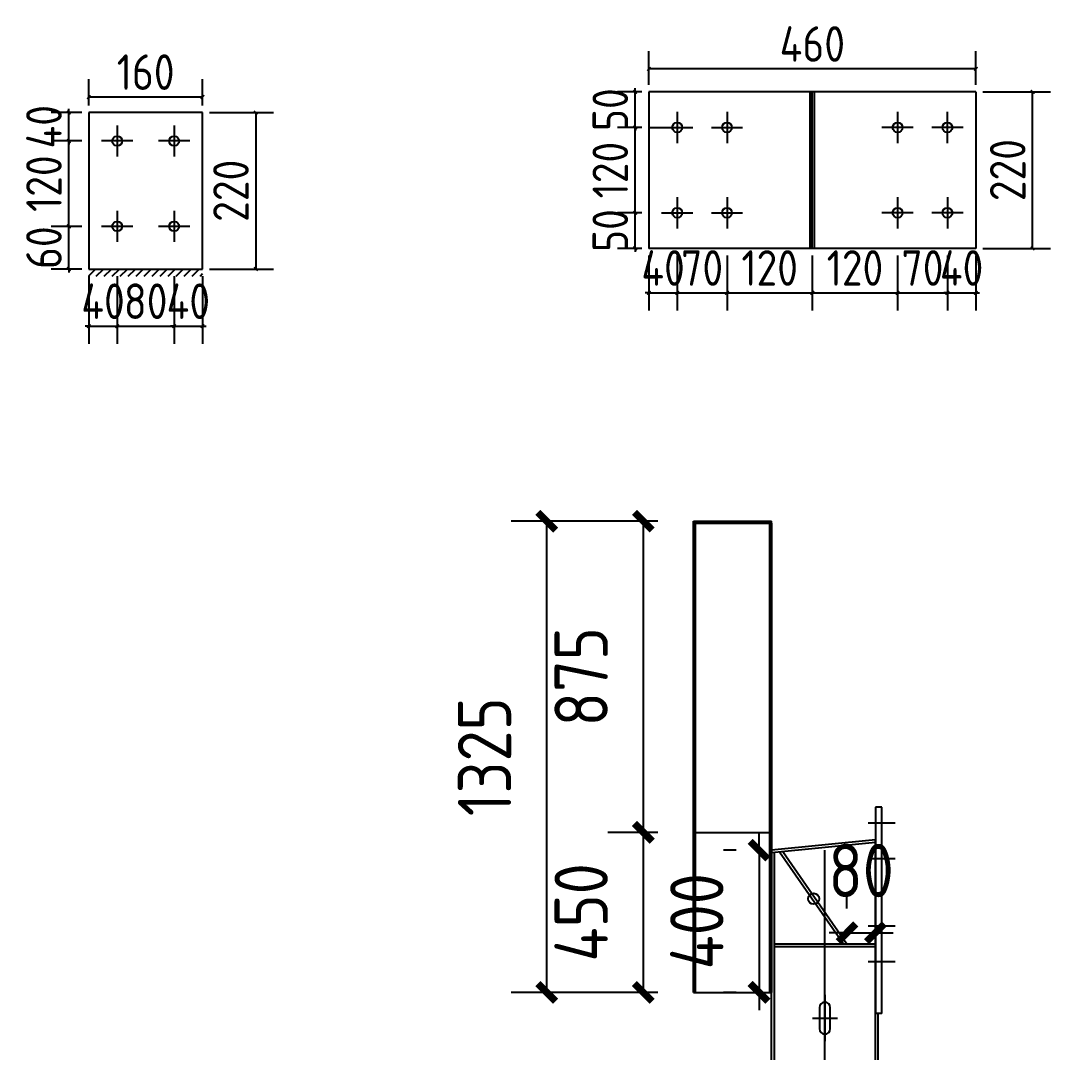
# Model space of a CAD drawing. Extents: x 533809 to 747315, y -17138 to 180511.
# Drawn here: x 644187 to 647084, y 134421 to 137323 of the extents above; entities that cross this region are included whole.
import ezdxf

# ---------------------------------------------------------------- set-up
doc = ezdxf.new("R2010")
doc.units = 0
doc.header["$LTSCALE"] = 1000
doc.header["$MEASUREMENT"] = 0
doc.layers.add('AXIS', color=3, linetype='Continuous')
doc.layers.add('DOTE', color=1, linetype='Continuous')
doc.styles.get("Standard").update_dxf_attribs({"font": 'gbenor.shx', "bigfont": 'gbcbig.shx'})
doc.dimstyles.get("Standard").update_dxf_attribs({"dimscale": 100, "dimtxt": 3.5, "dimasz": 1, "dimexe": 2.5, "dimexo": 3, "dimgap": 1.5, "dimtad": 1, "dimdec": 0, "dimzin": 0, "dimdsep": 46, "dimtxsty": 'Standard', "dimblk": 'ARCHTICK', "dimcen": 0.09, "dimadec": 0, "dimazin": 0, "dimtfac": 1, "dimtdec": 0, "dimtix": 1, "dimtmove": 2, "dimatfit": 3, "dimfxl": 1, "dimtolj": 1, "dimtzin": 0, "dimarcsym": 0})

# ---------------------------------------------------------------- blocks, each defined once
blk = doc.blocks.new('_ArchTick')
at = {"color": 0, "linetype": 'ByBlock', "const_width": 0.4}
blk.add_lwpolyline([(-0.5, -0.5), (0.5, 0.5)], dxfattribs=at)
blk = doc.blocks.new('*D636')
at = {"color": 3, "lineweight": -2}
for p, q in [((644378.8, 136604.1), (644378.8, 136413.5)), ((644458.8, 136604.1), (644458.8, 136413.5)), ((644378.8, 136463.5), (644368.8, 136463.5)), ((644378.8, 136463.5), (644458.8, 136463.5)), ((644458.8, 136463.5), (644468.8, 136463.5))]:
    blk.add_line(p, q, dxfattribs=at)
at = {"layer": 'Defpoints', "color": 0}
for p in [(644378.8, 136624.1), (644458.8, 136624.1), (644458.8, 136463.5)]:
    blk.add_point(p, dxfattribs=at)
at = {"color": 3, "lineweight": -2, "xscale": 10, "yscale": 10, "zscale": 10}
blk.add_blockref('_ArchTick', (644378.8, 136463.5), dxfattribs=at)
at = {"color": 3, "lineweight": -2, "xscale": 10, "yscale": 10, "zscale": 10, "rotation": 180}
blk.add_blockref('_ArchTick', (644458.8, 136463.5), dxfattribs=at)
at = {"color": 0, "insert": (644418.8, 136533.5), "char_height": 100, "attachment_point": 5}
blk.add_mtext('\\A1;40', dxfattribs=at)
blk = doc.blocks.new('*D602')
at = {"color": 3, "lineweight": -2}
for p, q in [((644458.8, 136604.1), (644458.8, 136413.5)), ((644618.8, 136604.1), (644618.8, 136413.5)), ((644458.8, 136463.5), (644618.8, 136463.5))]:
    blk.add_line(p, q, dxfattribs=at)
at = {"layer": 'Defpoints', "color": 0}
for p in [(644458.8, 136624.1), (644618.8, 136624.1), (644618.8, 136463.5)]:
    blk.add_point(p, dxfattribs=at)
at = {"color": 3, "lineweight": -2, "xscale": 10, "yscale": 10, "zscale": 10, "rotation": 180}
blk.add_blockref('_ArchTick', (644458.8, 136463.5), dxfattribs=at)
at = {"color": 3, "lineweight": -2, "xscale": 10, "yscale": 10, "zscale": 10}
blk.add_blockref('_ArchTick', (644618.8, 136463.5), dxfattribs=at)
at = {"color": 0, "insert": (644538.8, 136533.5), "char_height": 100, "attachment_point": 5}
blk.add_mtext('\\A1;80', dxfattribs=at)
blk = doc.blocks.new('*D603')
at = {"color": 3, "lineweight": -2}
for p, q in [((644618.8, 136604.1), (644618.8, 136413.5)), ((644698.8, 136604.1), (644698.8, 136413.5)), ((644618.8, 136463.5), (644608.8, 136463.5)), ((644618.8, 136463.5), (644698.8, 136463.5)), ((644698.8, 136463.5), (644708.8, 136463.5))]:
    blk.add_line(p, q, dxfattribs=at)
at = {"layer": 'Defpoints', "color": 0}
for p in [(644618.8, 136624.1), (644698.8, 136624.1), (644698.8, 136463.5)]:
    blk.add_point(p, dxfattribs=at)
at = {"color": 3, "lineweight": -2, "xscale": 10, "yscale": 10, "zscale": 10}
blk.add_blockref('_ArchTick', (644618.8, 136463.5), dxfattribs=at)
at = {"color": 3, "lineweight": -2, "xscale": 10, "yscale": 10, "zscale": 10, "rotation": 180}
blk.add_blockref('_ArchTick', (644698.8, 136463.5), dxfattribs=at)
at = {"color": 0, "insert": (644658.8, 136533.5), "char_height": 100, "attachment_point": 5}
blk.add_mtext('\\A1;40', dxfattribs=at)
blk = doc.blocks.new('*D604')
at = {"color": 3, "lineweight": -2}
for p, q in [((644358.8, 136744.1), (644272.6, 136744.1)), ((644322.6, 136744.1), (644322.6, 136754.1)), ((644322.6, 136624.1), (644322.6, 136744.1)), ((644358.8, 136624.1), (644272.6, 136624.1)), ((644322.6, 136624.1), (644322.6, 136614.1))]:
    blk.add_line(p, q, dxfattribs=at)
at = {"layer": 'Defpoints', "color": 0}
for p in [(644322.6, 136744.1), (644378.8, 136744.1), (644378.8, 136624.1)]:
    blk.add_point(p, dxfattribs=at)
at = {"color": 3, "lineweight": -2, "xscale": 10, "yscale": 10, "zscale": 10}
for p, rotation in [((644322.6, 136744.1), 270), ((644322.6, 136624.1), 90)]:
    blk.add_blockref('_ArchTick', p, dxfattribs=dict(at, rotation=rotation))
at = {"color": 0, "insert": (644252.6, 136684.1), "char_height": 100, "attachment_point": 5, "rotation": 90}
blk.add_mtext('\\A1;60', dxfattribs=at)
blk = doc.blocks.new('*D605')
at = {"color": 3, "lineweight": -2}
for p, q in [((644358.8, 136984.1), (644272.6, 136984.1)), ((644322.6, 136744.1), (644322.6, 136984.1)), ((644358.8, 136744.1), (644272.6, 136744.1))]:
    blk.add_line(p, q, dxfattribs=at)
at = {"layer": 'Defpoints', "color": 0}
for p in [(644322.6, 136984.1), (644378.8, 136984.1), (644378.8, 136744.1)]:
    blk.add_point(p, dxfattribs=at)
at = {"color": 3, "lineweight": -2, "xscale": 10, "yscale": 10, "zscale": 10}
for p, rotation in [((644322.6, 136984.1), 90), ((644322.6, 136744.1), 270)]:
    blk.add_blockref('_ArchTick', p, dxfattribs=dict(at, rotation=rotation))
at = {"color": 0, "insert": (644252.6, 136864.1), "char_height": 100, "attachment_point": 5, "rotation": 90}
blk.add_mtext('\\A1;120', dxfattribs=at)
blk = doc.blocks.new('*D637')
at = {"color": 3, "lineweight": -2}
for p, q in [((644358.8, 137064.1), (644272.6, 137064.1)), ((644322.6, 137064.1), (644322.6, 137074.1)), ((644322.6, 136984.1), (644322.6, 137064.1)), ((644358.8, 136984.1), (644272.6, 136984.1)), ((644322.6, 136984.1), (644322.6, 136974.1))]:
    blk.add_line(p, q, dxfattribs=at)
at = {"layer": 'Defpoints', "color": 0}
for p in [(644322.6, 137064.1), (644378.8, 137064.1), (644378.8, 136984.1)]:
    blk.add_point(p, dxfattribs=at)
at = {"color": 3, "lineweight": -2, "xscale": 10, "yscale": 10, "zscale": 10}
for p, rotation in [((644322.6, 137064.1), 270), ((644322.6, 136984.1), 90)]:
    blk.add_blockref('_ArchTick', p, dxfattribs=dict(at, rotation=rotation))
at = {"color": 0, "insert": (644252.6, 137024.1), "char_height": 100, "attachment_point": 5, "rotation": 90}
blk.add_mtext('\\A1;40', dxfattribs=at)
blk = doc.blocks.new('*D638')
at = {"color": 3, "lineweight": -2}
for p, q in [((644378.8, 137084.1), (644378.8, 137157.7)), ((644698.8, 137084.1), (644698.8, 137157.7)), ((644698.8, 137107.7), (644378.8, 137107.7))]:
    blk.add_line(p, q, dxfattribs=at)
at = {"layer": 'Defpoints', "color": 0}
for p in [(644378.8, 137107.7), (644378.8, 137064.1), (644698.8, 137064.1)]:
    blk.add_point(p, dxfattribs=at)
at = {"color": 3, "lineweight": -2, "xscale": 10, "yscale": 10, "zscale": 10, "rotation": 180}
blk.add_blockref('_ArchTick', (644378.8, 137107.7), dxfattribs=at)
at = {"color": 3, "lineweight": -2, "xscale": 10, "yscale": 10, "zscale": 10}
blk.add_blockref('_ArchTick', (644698.8, 137107.7), dxfattribs=at)
at = {"color": 0, "insert": (644538.8, 137177.7), "char_height": 100, "attachment_point": 5}
blk.add_mtext('\\A1;160', dxfattribs=at)
blk = doc.blocks.new('*D606')
at = {"color": 3, "lineweight": -2}
for p, q in [((644718.8, 137064.1), (644898.8, 137064.1)), ((644848.8, 137064.1), (644848.8, 136624.1)), ((644718.8, 136624.1), (644898.8, 136624.1))]:
    blk.add_line(p, q, dxfattribs=at)
at = {"layer": 'Defpoints', "color": 0}
for p in [(644698.8, 137064.1), (644698.8, 136624.1), (644848.8, 136624.1)]:
    blk.add_point(p, dxfattribs=at)
at = {"color": 3, "lineweight": -2, "xscale": 10, "yscale": 10, "zscale": 10}
for p, rotation in [((644848.8, 137064.1), 90), ((644848.8, 136624.1), 270)]:
    blk.add_blockref('_ArchTick', p, dxfattribs=dict(at, rotation=rotation))
at = {"color": 0, "insert": (644778.8, 136844.1), "char_height": 100, "attachment_point": 5, "rotation": 90}
blk.add_mtext('\\A1;220', dxfattribs=at)
blk = doc.blocks.new('*D762')
at = {"layer": 'AXIS', "color": 3, "lineweight": -2}
for p, q in [((645979.9, 135040), (645839.1, 135040)), ((645939.1, 134590), (645939.1, 135040)), ((645979.9, 134590), (645839.1, 134590))]:
    blk.add_line(p, q, dxfattribs=at)
at = {"layer": 'Defpoints', "color": 0}
for p in [(645939.1, 135040), (646079.9, 135040), (646079.9, 134590)]:
    blk.add_point(p, dxfattribs=at)
at = {"layer": 'AXIS', "color": 3, "lineweight": -2, "xscale": 50, "yscale": 50, "zscale": 50}
for p, rotation in [((645939.1, 135040), 90), ((645939.1, 134590), 270)]:
    blk.add_blockref('_ArchTick', p, dxfattribs=dict(at, rotation=rotation))
at = {"layer": 'AXIS', "color": 0, "insert": (645764.1, 134815), "char_height": 150, "attachment_point": 5, "rotation": 90}
blk.add_mtext('\\A1;450', dxfattribs=at)
blk = doc.blocks.new('*D769')
at = {"layer": 'AXIS', "color": 3, "lineweight": -2}
for p, q in [((645979.9, 135915), (645839.1, 135915)), ((645939.1, 135040), (645939.1, 135915)), ((645979.9, 135040), (645839.1, 135040))]:
    blk.add_line(p, q, dxfattribs=at)
at = {"layer": 'Defpoints', "color": 0}
for p in [(645939.1, 135915), (646079.9, 135915), (646079.9, 135040)]:
    blk.add_point(p, dxfattribs=at)
at = {"layer": 'AXIS', "color": 3, "lineweight": -2, "xscale": 50, "yscale": 50, "zscale": 50}
for p, rotation in [((645939.1, 135915), 90), ((645939.1, 135040), 270)]:
    blk.add_blockref('_ArchTick', p, dxfattribs=dict(at, rotation=rotation))
at = {"layer": 'AXIS', "color": 0, "insert": (645764.1, 135477.5), "char_height": 150, "attachment_point": 5, "rotation": 90}
blk.add_mtext('\\A1;875', dxfattribs=at)
blk = doc.blocks.new('*D770')
at = {"layer": 'AXIS', "color": 3, "lineweight": -2}
for p, q in [((646511.9, 134825.8), (646511.9, 134857.7)), ((646591.9, 134825.8), (646591.9, 134857.7)), ((646511.9, 134757.7), (646461.9, 134757.7)), ((646511.9, 134757.7), (646591.9, 134757.7)), ((646591.9, 134757.7), (646641.9, 134757.7))]:
    blk.add_line(p, q, dxfattribs=at)
at = {"layer": 'Defpoints', "color": 0}
for p in [(646591.9, 134757.7), (646511.9, 134725.8), (646591.9, 134725.8)]:
    blk.add_point(p, dxfattribs=at)
at = {"layer": 'AXIS', "color": 3, "lineweight": -2, "xscale": 50, "yscale": 50, "zscale": 50}
blk.add_blockref('_ArchTick', (646511.9, 134757.7), dxfattribs=at)
at = {"layer": 'AXIS', "color": 3, "lineweight": -2, "xscale": 50, "yscale": 50, "zscale": 50, "rotation": 180}
blk.add_blockref('_ArchTick', (646591.9, 134757.7), dxfattribs=at)
at = {"layer": 'AXIS', "color": 0, "insert": (646551.9, 134932.7), "char_height": 150, "attachment_point": 5}
blk.add_mtext('\\A1;80', dxfattribs=at)
blk = doc.blocks.new('*D1253')
at = {"color": 3, "lineweight": -2}
for p, q in [((645916, 136782.2), (645916, 136792.2)), ((645934.5, 136782.2), (645866, 136782.2)), ((645916, 136682.2), (645916, 136782.2)), ((645934.5, 136682.2), (645866, 136682.2)), ((645916, 136682.2), (645916, 136672.2))]:
    blk.add_line(p, q, dxfattribs=at)
at = {"layer": 'Defpoints', "color": 0}
for p in [(645916, 136782.2), (645954.5, 136782.2), (645954.5, 136682.2)]:
    blk.add_point(p, dxfattribs=at)
at = {"color": 3, "lineweight": -2, "xscale": 10, "yscale": 10, "zscale": 10}
for p, rotation in [((645916, 136782.2), 270), ((645916, 136682.2), 90)]:
    blk.add_blockref('_ArchTick', p, dxfattribs=dict(at, rotation=rotation))
at = {"color": 0, "insert": (645846, 136732.2), "char_height": 100, "attachment_point": 5, "rotation": 90}
blk.add_mtext('\\A1;50', dxfattribs=at)
blk = doc.blocks.new('*D1254')
at = {"color": 3, "lineweight": -2}
for p, q in [((645934.5, 137022.2), (645866, 137022.2)), ((645916, 136782.2), (645916, 137022.2)), ((645934.5, 136782.2), (645866, 136782.2))]:
    blk.add_line(p, q, dxfattribs=at)
at = {"layer": 'Defpoints', "color": 0}
for p in [(645916, 137022.2), (645954.5, 137022.2), (645954.5, 136782.2)]:
    blk.add_point(p, dxfattribs=at)
at = {"color": 3, "lineweight": -2, "xscale": 10, "yscale": 10, "zscale": 10}
for p, rotation in [((645916, 137022.2), 90), ((645916, 136782.2), 270)]:
    blk.add_blockref('_ArchTick', p, dxfattribs=dict(at, rotation=rotation))
at = {"color": 0, "insert": (645846, 136902.2), "char_height": 100, "attachment_point": 5, "rotation": 90}
blk.add_mtext('\\A1;120', dxfattribs=at)
blk = doc.blocks.new('*D1255')
at = {"color": 3, "lineweight": -2}
for p, q in [((645934.5, 137122.2), (645866, 137122.2)), ((645916, 137122.2), (645916, 137132.2)), ((645916, 137022.2), (645916, 137122.2)), ((645934.5, 137022.2), (645866, 137022.2)), ((645916, 137022.2), (645916, 137012.2))]:
    blk.add_line(p, q, dxfattribs=at)
at = {"layer": 'Defpoints', "color": 0}
for p in [(645916, 137122.2), (645954.5, 137122.2), (645954.5, 137022.2)]:
    blk.add_point(p, dxfattribs=at)
at = {"color": 3, "lineweight": -2, "xscale": 10, "yscale": 10, "zscale": 10}
for p, rotation in [((645916, 137122.2), 270), ((645916, 137022.2), 90)]:
    blk.add_blockref('_ArchTick', p, dxfattribs=dict(at, rotation=rotation))
at = {"color": 0, "insert": (645846, 137072.2), "char_height": 100, "attachment_point": 5, "rotation": 90}
blk.add_mtext('\\A1;50', dxfattribs=at)
blk = doc.blocks.new('*D1248')
at = {"color": 3, "lineweight": -2}
for p, q in [((645954.5, 136662.2), (645954.5, 136507)), ((646034.5, 136662.2), (646034.5, 136507)), ((645954.5, 136557), (645944.5, 136557)), ((645954.5, 136557), (646034.5, 136557)), ((646034.5, 136557), (646044.5, 136557))]:
    blk.add_line(p, q, dxfattribs=at)
at = {"layer": 'Defpoints', "color": 0}
for p in [(645954.5, 136682.2), (646034.5, 136682.2), (646034.5, 136557)]:
    blk.add_point(p, dxfattribs=at)
at = {"color": 3, "lineweight": -2, "xscale": 10, "yscale": 10, "zscale": 10}
blk.add_blockref('_ArchTick', (645954.5, 136557), dxfattribs=at)
at = {"color": 3, "lineweight": -2, "xscale": 10, "yscale": 10, "zscale": 10, "rotation": 180}
blk.add_blockref('_ArchTick', (646034.5, 136557), dxfattribs=at)
at = {"color": 0, "insert": (645994.5, 136627), "char_height": 100, "attachment_point": 5}
blk.add_mtext('\\A1;40', dxfattribs=at)
blk = doc.blocks.new('*D1249')
at = {"color": 3, "lineweight": -2}
for p, q in [((646034.5, 136662.2), (646034.5, 136507)), ((646174.5, 136662.2), (646174.5, 136507)), ((646034.5, 136557), (646174.5, 136557))]:
    blk.add_line(p, q, dxfattribs=at)
at = {"layer": 'Defpoints', "color": 0}
for p in [(646034.5, 136682.2), (646174.5, 136682.2), (646174.5, 136557)]:
    blk.add_point(p, dxfattribs=at)
at = {"color": 3, "lineweight": -2, "xscale": 10, "yscale": 10, "zscale": 10, "rotation": 180}
blk.add_blockref('_ArchTick', (646034.5, 136557), dxfattribs=at)
at = {"color": 3, "lineweight": -2, "xscale": 10, "yscale": 10, "zscale": 10}
blk.add_blockref('_ArchTick', (646174.5, 136557), dxfattribs=at)
at = {"color": 0, "insert": (646104.5, 136627), "char_height": 100, "attachment_point": 5}
blk.add_mtext('\\A1;70', dxfattribs=at)
blk = doc.blocks.new('*D1250')
at = {"color": 3, "lineweight": -2}
for p, q in [((646174.5, 136662.2), (646174.5, 136507)), ((646414.5, 136662.2), (646414.5, 136507)), ((646174.5, 136557), (646414.5, 136557))]:
    blk.add_line(p, q, dxfattribs=at)
at = {"layer": 'Defpoints', "color": 0}
for p in [(646174.5, 136682.2), (646414.5, 136682.2), (646414.5, 136557)]:
    blk.add_point(p, dxfattribs=at)
at = {"color": 3, "lineweight": -2, "xscale": 10, "yscale": 10, "zscale": 10, "rotation": 180}
blk.add_blockref('_ArchTick', (646174.5, 136557), dxfattribs=at)
at = {"color": 3, "lineweight": -2, "xscale": 10, "yscale": 10, "zscale": 10}
blk.add_blockref('_ArchTick', (646414.5, 136557), dxfattribs=at)
at = {"color": 0, "insert": (646294.5, 136627), "char_height": 100, "attachment_point": 5}
blk.add_mtext('\\A1;120', dxfattribs=at)
blk = doc.blocks.new('*D1251')
at = {"color": 3, "lineweight": -2}
for p, q in [((646654.5, 136662.2), (646654.5, 136507)), ((646794.5, 136662.2), (646794.5, 136507)), ((646654.5, 136557), (646794.5, 136557))]:
    blk.add_line(p, q, dxfattribs=at)
at = {"layer": 'Defpoints', "color": 0}
for p in [(646654.5, 136682.2), (646794.5, 136682.2), (646794.5, 136557)]:
    blk.add_point(p, dxfattribs=at)
at = {"color": 3, "lineweight": -2, "xscale": 10, "yscale": 10, "zscale": 10, "rotation": 180}
blk.add_blockref('_ArchTick', (646654.5, 136557), dxfattribs=at)
at = {"color": 3, "lineweight": -2, "xscale": 10, "yscale": 10, "zscale": 10}
blk.add_blockref('_ArchTick', (646794.5, 136557), dxfattribs=at)
at = {"color": 0, "insert": (646724.5, 136627), "char_height": 100, "attachment_point": 5}
blk.add_mtext('\\A1;70', dxfattribs=at)
blk = doc.blocks.new('*D1256')
at = {"color": 3, "lineweight": -2}
for p, q in [((646794.5, 136662.2), (646794.5, 136507)), ((646874.5, 136662.2), (646874.5, 136507)), ((646794.5, 136557), (646784.5, 136557)), ((646794.5, 136557), (646874.5, 136557)), ((646874.5, 136557), (646884.5, 136557))]:
    blk.add_line(p, q, dxfattribs=at)
at = {"layer": 'Defpoints', "color": 0}
for p in [(646794.5, 136682.2), (646874.5, 136682.2), (646874.5, 136557)]:
    blk.add_point(p, dxfattribs=at)
at = {"color": 3, "lineweight": -2, "xscale": 10, "yscale": 10, "zscale": 10}
blk.add_blockref('_ArchTick', (646794.5, 136557), dxfattribs=at)
at = {"color": 3, "lineweight": -2, "xscale": 10, "yscale": 10, "zscale": 10, "rotation": 180}
blk.add_blockref('_ArchTick', (646874.5, 136557), dxfattribs=at)
at = {"color": 0, "insert": (646834.5, 136627), "char_height": 100, "attachment_point": 5}
blk.add_mtext('\\A1;40', dxfattribs=at)
blk = doc.blocks.new('*D1257')
at = {"color": 3, "lineweight": -2}
for p, q in [((645954.5, 137142.2), (645954.5, 137236.9)), ((646874.5, 137142.2), (646874.5, 137236.9)), ((646874.5, 137186.9), (645954.5, 137186.9))]:
    blk.add_line(p, q, dxfattribs=at)
at = {"layer": 'Defpoints', "color": 0}
for p in [(645954.5, 137186.9), (645954.5, 137122.2), (646874.5, 137122.2)]:
    blk.add_point(p, dxfattribs=at)
at = {"color": 3, "lineweight": -2, "xscale": 10, "yscale": 10, "zscale": 10, "rotation": 180}
blk.add_blockref('_ArchTick', (645954.5, 137186.9), dxfattribs=at)
at = {"color": 3, "lineweight": -2, "xscale": 10, "yscale": 10, "zscale": 10}
blk.add_blockref('_ArchTick', (646874.5, 137186.9), dxfattribs=at)
at = {"color": 0, "insert": (646414.5, 137256.9), "char_height": 100, "attachment_point": 5}
blk.add_mtext('\\A1;460', dxfattribs=at)
blk = doc.blocks.new('*D1258')
at = {"color": 3, "lineweight": -2}
for p, q in [((646894.5, 137122.2), (647084.3, 137122.2)), ((647034.3, 136682.2), (647034.3, 137122.2)), ((646894.5, 136682.2), (647084.3, 136682.2))]:
    blk.add_line(p, q, dxfattribs=at)
at = {"layer": 'Defpoints', "color": 0}
for p in [(646874.5, 137122.2), (647034.3, 137122.2), (646874.5, 136682.2)]:
    blk.add_point(p, dxfattribs=at)
at = {"color": 3, "lineweight": -2, "xscale": 10, "yscale": 10, "zscale": 10}
for p, rotation in [((647034.3, 137122.2), 90), ((647034.3, 136682.2), 270)]:
    blk.add_blockref('_ArchTick', p, dxfattribs=dict(at, rotation=rotation))
at = {"color": 0, "insert": (646964.3, 136902.2), "char_height": 100, "attachment_point": 5, "rotation": 90}
blk.add_mtext('\\A1;220', dxfattribs=at)
blk = doc.blocks.new('*D1252')
at = {"color": 3, "lineweight": -2}
for p, q in [((646414.5, 136662.2), (646414.5, 136507)), ((646654.5, 136658.9), (646654.5, 136507)), ((646414.5, 136557), (646654.5, 136557))]:
    blk.add_line(p, q, dxfattribs=at)
at = {"layer": 'Defpoints', "color": 0}
for p in [(646414.5, 136682.2), (646654.5, 136678.9), (646654.5, 136557)]:
    blk.add_point(p, dxfattribs=at)
at = {"color": 3, "lineweight": -2, "xscale": 10, "yscale": 10, "zscale": 10, "rotation": 180}
blk.add_blockref('_ArchTick', (646414.5, 136557), dxfattribs=at)
at = {"color": 3, "lineweight": -2, "xscale": 10, "yscale": 10, "zscale": 10}
blk.add_blockref('_ArchTick', (646654.5, 136557), dxfattribs=at)
at = {"color": 0, "insert": (646534.5, 136627), "char_height": 100, "attachment_point": 5}
blk.add_mtext('\\A1;120', dxfattribs=at)
blk = doc.blocks.new('*D1349')
at = {"layer": 'AXIS', "color": 3, "lineweight": -2}
for p, q in [((646264.6, 134990), (646264.6, 135040)), ((646199.9, 134990), (646164.6, 134990)), ((646264.6, 134990), (646264.6, 134590)), ((646199.9, 134590), (646164.6, 134590)), ((646264.6, 134590), (646264.6, 134540))]:
    blk.add_line(p, q, dxfattribs=at)
at = {"layer": 'Defpoints', "color": 0}
for p in [(646299.9, 134990), (646264.6, 134590), (646299.9, 134590)]:
    blk.add_point(p, dxfattribs=at)
at = {"layer": 'AXIS', "color": 3, "lineweight": -2, "xscale": 50, "yscale": 50, "zscale": 50}
for p, rotation in [((646264.6, 134990), 270), ((646264.6, 134590), 90)]:
    blk.add_blockref('_ArchTick', p, dxfattribs=dict(at, rotation=rotation))
at = {"layer": 'AXIS', "color": 0, "insert": (646089.6, 134790), "char_height": 150, "attachment_point": 5, "rotation": 90}
blk.add_mtext('\\A1;400', dxfattribs=at)
blk = doc.blocks.new('*D1350')
at = {"layer": 'AXIS', "color": 3, "lineweight": -2}
for p, q in [((645979.9, 135915), (645567.2, 135915)), ((645667.2, 134590), (645667.2, 135915)), ((645979.9, 134590), (645567.2, 134590))]:
    blk.add_line(p, q, dxfattribs=at)
at = {"layer": 'Defpoints', "color": 0}
for p in [(645667.2, 135915), (646079.9, 135915), (646079.9, 134590)]:
    blk.add_point(p, dxfattribs=at)
at = {"layer": 'AXIS', "color": 3, "lineweight": -2, "xscale": 50, "yscale": 50, "zscale": 50}
for p, rotation in [((645667.2, 135915), 90), ((645667.2, 134590), 270)]:
    blk.add_blockref('_ArchTick', p, dxfattribs=dict(at, rotation=rotation))
at = {"layer": 'AXIS', "color": 0, "insert": (645492.2, 135252.5), "char_height": 150, "attachment_point": 5, "rotation": 90}
blk.add_mtext('\\A1;1325', dxfattribs=at)

msp = doc.modelspace()

# ---------------------------------------------------------------- hatches: boundary and pattern name
h = msp.add_hatch()
h.set_pattern_fill('ANSI31', color=256, scale=10, style=0)
h.set_pattern_definition([(45, (161794.045, -58678.541), (-11.22532015, 11.22532015), [])])
h.paths.add_polyline_path([(644698.8, 136624.1), (644688.5, 136624.1), (644698.8, 136610.7)], flags=17)
h.paths.add_polyline_path([(644688.5, 136624.1), (644378.8, 136624.1), (644378.8, 136604.1), (644698.8, 136604.1), (644698.8, 136610.7)])

# ---------------------------------------------------------------- linework, layer by layer
for p, q in [((645954.5, 137122.2), (645954.5, 136682.2)), ((646874.5, 137122.2), (645954.5, 137122.2)), ((646874.5, 137122.2), (646874.5, 136682.2)), ((644378.8, 137064.1), (644378.8, 136624.1)), ((644698.8, 137064.1), (644378.8, 137064.1)), ((644698.8, 136624.1), (644698.8, 137064.1)), ((646034.1, 137066.2), (646034.1, 136978.2)), ((646174.5, 137066.2), (646174.5, 136978.2)), ((646654.5, 137066.2), (646654.5, 136978.2)), ((646794.1, 137066.2), (646794.1, 136978.2)), ((644458.8, 137028.1), (644458.8, 136940.1)), ((644618.8, 137028.1), (644618.8, 136940.1)), ((645954.5, 137022.2), (646034.5, 137022.2)), ((645990.5, 137022.2), (646078.5, 137022.2)), ((646130.5, 137022.2), (646218.5, 137022.2)), ((646698.5, 137022.2), (646610.5, 137022.2)), ((646838.5, 137022.2), (646750.5, 137022.2)), ((644502.8, 136984.1), (644414.8, 136984.1)), ((644662.8, 136984.1), (644574.8, 136984.1)), ((646034.5, 136826.2), (646034.5, 136738.2)), ((646174.5, 136826.2), (646174.5, 136738.2)), ((646654.5, 136826.2), (646654.5, 136738.2)), ((646794.5, 136826.2), (646794.5, 136738.2)), ((644458.8, 136788.1), (644458.8, 136700.1)), ((644618.8, 136788.1), (644618.8, 136700.1)), ((645990.5, 136782.2), (646078.5, 136782.2)), ((646130.5, 136782.2), (646218.5, 136782.2)), ((646698.5, 136782.2), (646610.5, 136782.2)), ((646838.5, 136782.2), (646750.5, 136782.2)), ((644502.8, 136744.1), (644414.8, 136744.1)), ((644662.8, 136744.1), (644574.8, 136744.1)), ((646874.5, 136682.2), (645954.5, 136682.2)), ((644378.8, 136624.1), (644698.8, 136624.1)), ((646079.9, 135040), (646299.9, 135040)), ((646591.9, 135019.2), (646299.9, 134990)), ((646591.9, 135011.2), (646299.9, 134982)), ((646502.2, 134725.8), (646322.3, 134984.2)), ((646511.9, 134725.8), (646331.5, 134985.1)), ((646591.9, 134725.8), (646307.9, 134725.8)), ((646591.9, 134717.7), (646307.9, 134717.7)), ((646449.9, 134582.7), (646449.9, 134452.7)), ((646449.9, 134517.7), (646449.9, 134562.7)), ((646434.9, 134547.7), (646434.9, 134487.7)), ((646464.9, 134487.7), (646464.9, 134547.7))]:
    msp.add_line(p, q)
at = {"color": 4}
for p, q in [((646408.5, 136682.2), (646408.5, 137122.2)), ((646420.5, 136682.2), (646420.5, 137122.2)), ((646079.9, 134590), (646079.9, 135909)), ((646085.9, 134590), (646085.9, 135909)), ((646293.9, 135909), (646293.9, 134590)), ((646299.9, 135909), (646299.9, 134590)), ((646079.9, 134590), (646299.9, 134590))]:
    msp.add_line(p, q, dxfattribs=at)
at = {"color": 1}
msp.add_line((646414.5, 136682.2), (646414.5, 137122.2), dxfattribs=at)
at = {"color": 2}
for p, q in [((646079.9, 135915), (646299.9, 135915)), ((646079.9, 135909), (646079.9, 135915)), ((646079.9, 135909), (646299.9, 135909)), ((646299.9, 135909), (646299.9, 135915)), ((646609.9, 135111), (646591.9, 135111)), ((646591.9, 135111), (646591.9, 134531)), ((646647.9, 135066), (646571.9, 135066)), ((646647.9, 134966), (646571.9, 134966)), ((646647.9, 134776), (646571.9, 134776)), ((646647.9, 134676), (646571.9, 134676)), ((646609.9, 134531), (646591.9, 134531)), ((646414.9, 134517.7), (646484.9, 134517.7))]:
    msp.add_line(p, q, dxfattribs=at)
for centre, radius in [((646034.5, 137022.2), 14), ((646174.5, 137022.2), 14), ((646654.5, 137022.2), 14), ((646794.5, 137022.2), 14), ((644458.8, 136984.1), 14), ((644618.8, 136984.1), 14), ((646034.5, 136782.2), 14), ((646174.5, 136782.2), 14), ((646654.5, 136782.2), 14), ((646794.5, 136782.2), 14), ((644458.8, 136744.1), 14), ((644618.8, 136744.1), 14), ((646418.4, 134853.2), 15.5)]:
    msp.add_circle(centre, radius)
for centre, start, end in [((646449.9, 134547.7), 0, 180), ((646449.9, 134487.7), 180, 0)]:
    msp.add_arc(centre, 15, start, end)
at = {"layer": 'DOTE', "color": 2}
msp.add_line((646609.9, 134531), (646609.9, 135111), dxfattribs=at)
at = {"layer": 'DOTE', "color": 0}
for p, q in [((646591.9, 134150.4), (646591.9, 135019.2)), ((646299.9, 134150.4), (646299.9, 134990)), ((646307.9, 134150.4), (646307.9, 134982.8)), ((646599.9, 134150.4), (646599.9, 134531))]:
    msp.add_line(p, q, dxfattribs=at)
at = {"layer": 'DOTE'}
msp.add_line((646449.9, 134150.4), (646449.9, 134990), dxfattribs=at)

# ---------------------------------------------------------------- dimensions: what is measured, and where the dimension line sits
for p1, p2, distance, picture, middle in [((646874.5, 137122.2), (645954.5, 137122.2), -64.7, '*D1257', (646414.5, 137256.9)), ((644698.8, 137064.1), (644378.8, 137064.1), -43.6, '*D638', (644538.8, 137177.7)), ((646874.5, 136682.2), (646874.5, 137122.2), -159.8, '*D1258', (646964.3, 136902.2)), ((644698.8, 137064.1), (644698.8, 136624.1), 150, '*D606', (644778.8, 136844.1))]:
    dim = msp.add_aligned_dim(p1=p1, p2=p2, distance=distance, dimstyle='Standard', override={"dimtxt": 1, "dimasz": 0.1, "dimexe": 0.5, "dimexo": 0.2, "dimgap": 0.2, "dimlfac": 0.5, "dimclrd": 3, "dimclre": 3})
    dim.commit()
    dim.dimension.update_dxf_attribs({"geometry": picture, "text_midpoint": middle})
for base, p1, p2, picture, middle in [((645916, 137122.2), (645954.5, 137022.2), (645954.5, 137122.2), '*D1255', (645846, 137072.2)), ((644322.6, 137064.1), (644378.8, 136984.1), (644378.8, 137064.1), '*D637', (644252.6, 137024.1)), ((645916, 137022.2), (645954.5, 136782.2), (645954.5, 137022.2), '*D1254', (645846, 136902.2)), ((644322.6, 136984.1), (644378.8, 136744.1), (644378.8, 136984.1), '*D605', (644252.6, 136864.1)), ((645916, 136782.2), (645954.5, 136682.2), (645954.5, 136782.2), '*D1253', (645846, 136732.2)), ((644322.6, 136744.1), (644378.8, 136624.1), (644378.8, 136744.1), '*D604', (644252.6, 136684.1))]:
    dim = msp.add_linear_dim(base=base, p1=p1, p2=p2, angle=90, dimstyle='Standard', override={"dimtxt": 1, "dimasz": 0.1, "dimexe": 0.5, "dimexo": 0.2, "dimgap": 0.2, "dimlfac": 0.5, "dimclrd": 3, "dimclre": 3})
    dim.commit()
    dim.dimension.update_dxf_attribs({"geometry": picture, "text_midpoint": middle})
for base, p1, p2, picture, middle in [((646034.5, 136557), (645954.5, 136682.2), (646034.5, 136682.2), '*D1248', (645994.5, 136627)), ((646174.5, 136557), (646034.5, 136682.2), (646174.5, 136682.2), '*D1249', (646104.5, 136627)), ((646414.5, 136557), (646174.5, 136682.2), (646414.5, 136682.2), '*D1250', (646294.5, 136627)), ((646654.5, 136557), (646414.5, 136682.2), (646654.5, 136678.9), '*D1252', (646534.5, 136627)), ((646794.5, 136557), (646654.5, 136682.2), (646794.5, 136682.2), '*D1251', (646724.5, 136627)), ((646874.5, 136557), (646794.5, 136682.2), (646874.5, 136682.2), '*D1256', (646834.5, 136627)), ((644458.8, 136463.5), (644378.8, 136624.1), (644458.8, 136624.1), '*D636', (644418.8, 136533.5)), ((644618.8, 136463.5), (644458.8, 136624.1), (644618.8, 136624.1), '*D602', (644538.8, 136533.5)), ((644698.8, 136463.5), (644618.8, 136624.1), (644698.8, 136624.1), '*D603', (644658.8, 136533.5))]:
    dim = msp.add_linear_dim(base=base, p1=p1, p2=p2, dimstyle='Standard', override={"dimtxt": 1, "dimasz": 0.1, "dimexe": 0.5, "dimexo": 0.2, "dimgap": 0.2, "dimlfac": 0.5, "dimclrd": 3, "dimclre": 3})
    dim.commit()
    dim.dimension.update_dxf_attribs({"geometry": picture, "text_midpoint": middle})
at = {"layer": 'AXIS', "color": 0}
for base, p1, p2, picture, middle in [((645667.2, 135915), (646079.9, 134590), (646079.9, 135915), '*D1350', (645492.2, 135252.5)), ((645939.1, 135915), (646079.9, 135040), (646079.9, 135915), '*D769', (645764.1, 135477.5)), ((645939.1, 135040), (646079.9, 134590), (646079.9, 135040), '*D762', (645764.1, 134815)), ((646264.6, 134590), (646299.9, 134990), (646299.9, 134590), '*D1349', (646089.6, 134790))]:
    dim = msp.add_linear_dim(base=base, p1=p1, p2=p2, angle=90, dimstyle='Standard', override={"dimtxt": 1.5, "dimasz": 0.5, "dimexe": 1, "dimexo": 1, "dimgap": 1, "dimclrd": 3, "dimclre": 3}, dxfattribs=at)
    dim.commit()
    dim.dimension.update_dxf_attribs({"geometry": picture, "text_midpoint": middle})
dim = msp.add_linear_dim(base=(646591.9, 134757.7), p1=(646511.9, 134725.8), p2=(646591.9, 134725.8), dimstyle='Standard', override={"dimtxt": 1.5, "dimasz": 0.5, "dimexe": 1, "dimexo": 1, "dimgap": 1, "dimclrd": 3, "dimclre": 3}, dxfattribs=at)
dim.commit()
dim.dimension.update_dxf_attribs({"geometry": '*D770', "text_midpoint": (646551.9, 134932.7)})

doc.saveas('drawing.dxf')
